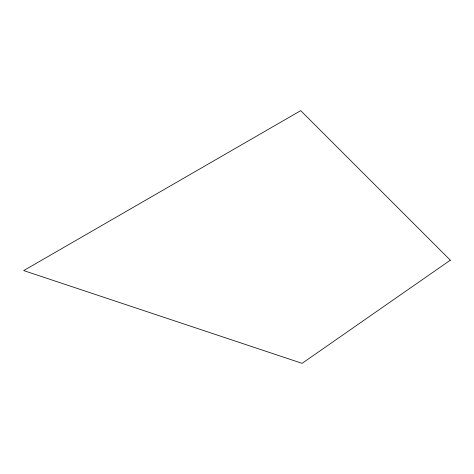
<?xml version="1.0" encoding="UTF-8"?>
<svg xmlns="http://www.w3.org/2000/svg" width="474" height="474" viewBox="0 0 474 474"><rect width="100%" height="100%" fill="white"/><g stroke="black" fill="none" stroke-linecap="round" stroke-linejoin="round"><path stroke-width="0.71" d="M450.3 260.19L302.098 363.345L23.7 270.583L300.712 110.655L450.3 260.19"/></g></svg>
